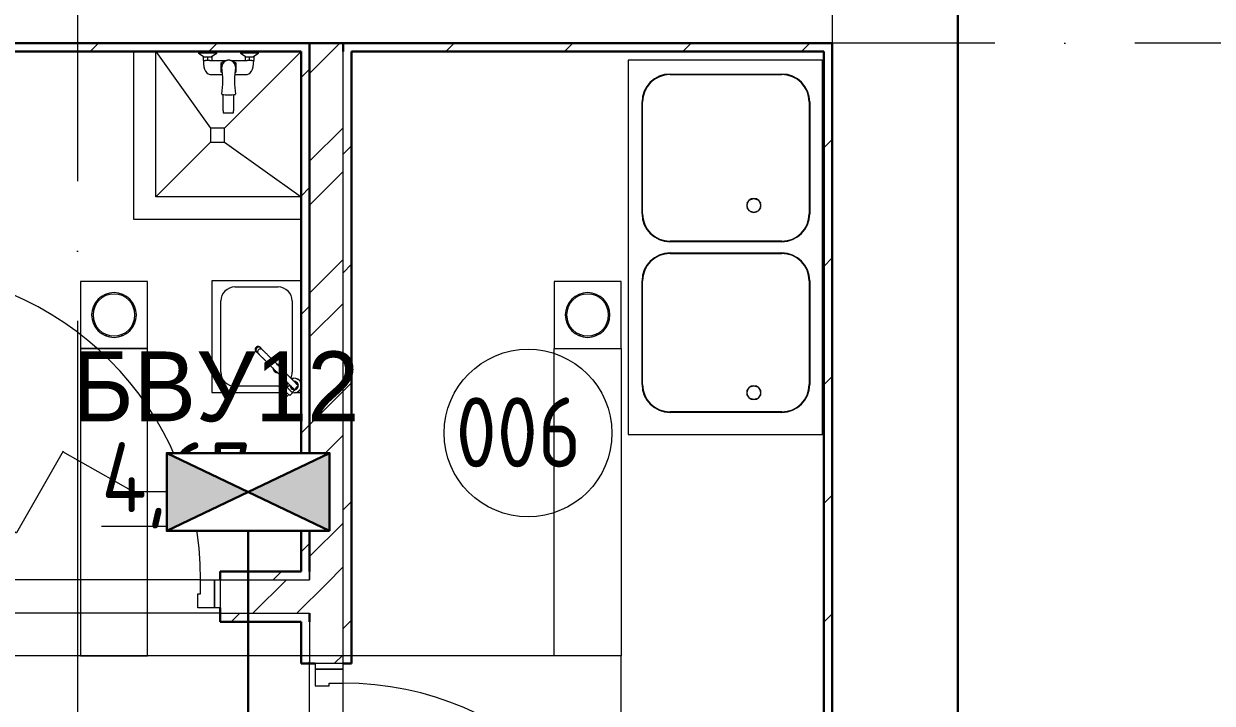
# Model space of a CAD drawing. Header units: millimetres. Extents: x -396912 to 182286, y -43638 to 41610.
# Drawn here: x -174657 to -170405, y 24518 to 26949 of the extents above; entities that cross this region are included whole.
import ezdxf

# ---------------------------------------------------------------- set-up
doc = ezdxf.new("R2010")
doc.units = ezdxf.units.MM
doc.set_wipeout_variables(frame=1)
doc.linetypes.add('ADSK_Линия сетки', pattern=[25, 20, -2.5, 0, -2.5])
doc.linetypes.add('ADSK_Сверху', pattern=[450, 300, -150])
for name, color, linetype, lineweight in [('RC-Линии_связи-Адресные', 5, 'Continuous', 30), ('Двери', 252, 'Continuous', 9), ('Линии', 7, 'Continuous', 9), ('Марки помещений', 252, 'Continuous', 20), ('Обобщенные модели', 252, 'Continuous', 18), ('ОЗДС оборудование', 5, 'Continuous', 30), ('Оси', 252, 'Continuous', 9), ('Перекрытие', 252, 'Continuous', 18), ('Сантехника', 252, 'Continuous', 9), ('Стены наружные', 7, 'Continuous', 18), ('Стены штриховка', 7, 'Continuous', 9)]:
    doc.layers.add(name, color=color, linetype=linetype, lineweight=lineweight)
doc.styles.add('GOST Common_2', font='', dxfattribs={"width": 0.9, "height": 250})
doc.styles.add('Mipgost_5', font='', dxfattribs={"height": 250})
doc.styles.get('GOST Common_2').set_extended_font_data('GOST type B')
doc.styles.get('Mipgost_5').set_extended_font_data('Mipgost')

# ---------------------------------------------------------------- blocks, each defined once
blk = doc.blocks.new('подвал')
at = {"layer": 'Двери', "color": 251, "true_color": 0x636466}
for p, q in [((-179726.6, 24041.5), (-179676.6, 24041.5)), ((-179726.6, 23991.5), (-179726.6, 24041.5)), ((-179676.6, 24041.5), (-179676.6, 23941.5)), ((-179676.6, 24041.5), (-179656.6, 24041.5)), ((-179676.6, 23941.5), (-179676.6, 24041.5)), ((-179656.6, 24041.5), (-179656.6, 23941.5)), ((-179736.6, 23991.5), (-179726.6, 23991.5)), ((-179736.6, 23941.5), (-179736.6, 23991.5)), ((-179676.6, 23941.5), (-179736.6, 23941.5)), ((-179656.6, 23941.5), (-179676.6, 23941.5)), ((-179216.6, 23741.5), (-179316.6, 23741.5)), ((-179316.6, 23741.5), (-179316.6, 23721.5)), ((-179216.6, 23721.5), (-179216.6, 23741.5)), ((-179316.6, 23721.5), (-179316.6, 23661.5)), ((-179216.6, 23721.5), (-179316.6, 23721.5)), ((-179316.6, 23721.5), (-179216.6, 23721.5)), ((-179216.6, 23671.5), (-179216.6, 23721.5)), ((-179316.6, 23661.5), (-179266.6, 23661.5)), ((-179266.6, 23661.5), (-179266.6, 23671.5)), ((-179266.6, 23671.5), (-179216.6, 23671.5))]:
    blk.add_line(p, q, dxfattribs=at)
for centre in [(-180836.6, 24041.5), (-179216.6, 22561.5)]:
    blk.add_arc(centre, 1110, 0, 90, dxfattribs=at)
at = {"layer": 'Линии', "color": 251, "linetype": 'ADSK_Сверху', "ltscale": 100, "true_color": 0x636466}
for p, q in [((-179916.6, 24868.9), (-180156.6, 24868.9)), ((-180156.6, 24868.9), (-180156.6, 23768.9)), ((-179916.6, 23768.9), (-179916.6, 24868.9)), ((-178461.8, 24868.9), (-178221.8, 24868.9)), ((-178461.8, 23768.9), (-178461.8, 24868.9)), ((-178221.8, 24868.9), (-178221.8, 23768.9)), ((-178221.8, 23768.9), (-188367, 23768.9)), ((-180156.6, 23768.9), (-179916.6, 23768.9)), ((-178221.8, 23768.9), (-178461.8, 23768.9)), ((-178221.8, 23468.9), (-178221.8, 23768.9))]:
    blk.add_line(p, q, dxfattribs=at)
at = {"layer": 'Марки помещений', "color": 251, "true_color": 0x636466}
blk.add_circle((-178555.1, 24566.4), 300, dxfattribs=at)
at = {"layer": 'Обобщенные модели', "color": 251, "true_color": 0x636466}
for p, q in [((-179966.6, 25931.9), (-179966.6, 25331.9)), ((-179886.6, 25411.9), (-179886.6, 25931.9)), ((-179886.6, 25931.9), (-179691.6, 25656.9)), ((-179366.6, 25931.9), (-179641.6, 25656.9)), ((-179641.6, 25656.9), (-179691.6, 25656.9)), ((-179691.6, 25656.9), (-179691.6, 25606.9)), ((-179641.6, 25606.9), (-179641.6, 25656.9)), ((-179886.6, 25411.9), (-179691.6, 25606.9)), ((-179691.6, 25606.9), (-179641.6, 25606.9)), ((-179641.6, 25606.9), (-179366.6, 25411.9)), ((-179366.6, 25411.9), (-179886.6, 25411.9)), ((-179966.6, 25331.9), (-179366.6, 25331.9))]:
    blk.add_line(p, q, dxfattribs=at)
at = {"layer": 'Обобщенные модели', "color": 251, "lineweight": 9, "true_color": 0x636466}
for p, q in [((-177770.4, 25389.1), (-177762.1, 25400.5)), ((-177761.1, 25401.3), (-177747, 25405.9)), ((-177747, 25405.9), (-177732.8, 25401.3)), ((-177731.8, 25400.5), (-177723.5, 25389.1)), ((-177770.7, 25373.5), (-177770.7, 25388.3)), ((-177762.1, 25361.3), (-177770.4, 25372.7)), ((-177747, 25355.9), (-177761.1, 25360.5)), ((-177732.8, 25360.5), (-177747, 25355.9)), ((-177723.5, 25372.7), (-177731.8, 25361.3)), ((-177723.2, 25388.3), (-177723.2, 25373.5)), ((-177770.7, 24703.5), (-177770.7, 24718.3)), ((-177770.4, 24719.1), (-177762.1, 24730.5)), ((-177761.1, 24731.3), (-177747, 24735.9)), ((-177747, 24735.9), (-177732.8, 24731.3)), ((-177731.8, 24730.5), (-177723.5, 24719.1)), ((-177723.2, 24718.3), (-177723.2, 24703.5)), ((-177762.1, 24691.3), (-177770.4, 24702.7)), ((-177747, 24685.9), (-177761.1, 24690.5)), ((-177732.8, 24690.5), (-177747, 24685.9)), ((-177723.5, 24702.7), (-177731.8, 24691.3))]:
    blk.add_line(p, q, dxfattribs=at)
for centre, radius, start, end in [((-179626.2, 25875.4), 24.9, 0, 180), ((-179923.4, 25826.9), 276.6, 349.8828, 10.1172), ((-179329, 25826.9), 276.6, 169.8828, 190.1172), ((-179626.2, 25962.6), 186, 262.307, 277.693), ((-179391.6, 24736.5), 25, 98.0255, 105), ((-179391.6, 24736.5), 25, 98.0255, 105), ((-179391.6, 24736.5), 25, 98.0255, 105), ((-179391.6, 24736.5), 25, 60, 63.5333), ((-179391.6, 24736.5), 25, 60, 63.5333), ((-179391.6, 24736.5), 25, 60, 63.5333), ((-179391.6, 24736.5), 25, 167.27, 171.9745), ((-179391.6, 24736.5), 25, 167.27, 171.9745), ((-179391.6, 24736.5), 25, 167.27, 171.9745), ((-179391.6, 24736.5), 25, 278.0255, 285), ((-179391.6, 24736.5), 25, 278.0255, 285), ((-179391.6, 24736.5), 25, 278.0255, 285), ((-179391.6, 24736.5), 25, 311.1897, 318.8103), ((-179391.6, 24736.5), 25, 311.1897, 318.8103), ((-179391.6, 24736.5), 25, 311.1897, 318.8103), ((-179391.6, 24736.5), 25, 24.6648, 30), ((-179391.6, 24736.5), 25, 24.6648, 30), ((-179391.6, 24736.5), 25, 24.6648, 30), ((-179391.6, 24736.5), 25, 345, 351.9745), ((-179391.6, 24736.5), 25, 345, 351.9745), ((-179391.6, 24736.5), 25, 345, 351.9745)]:
    blk.add_arc(centre, radius, start, end, dxfattribs=at)
for points, knots in [([(-179626.2, 25900.3), (-179627.2, 25900.3), (-179628.7, 25900.3), (-179630.6, 25900), (-179631.5, 25899.8), (-179632, 25899.7)], [0, 0, 0, 0, 0.0714286, 0.1071429, 0.1428571, 0.1428571, 0.1428571, 0.1428571]), ([(-179620.4, 25899.7), (-179620.9, 25899.8), (-179621.8, 25900), (-179623.7, 25900.3), (-179625.2, 25900.3), (-179626.2, 25900.3)], [0.8571429, 0.8571429, 0.8571429, 0.8571429, 0.8928571, 0.9285714, 1, 1, 1, 1]), ([(-179648.5, 25886.6), (-179648.7, 25886.2), (-179649.1, 25885.3), (-179649.5, 25884.2), (-179649.7, 25883.6), (-179649.8, 25883.4)], [0.71428571, 0.71428571, 0.71428571, 0.71428571, 0.75, 0.78571429, 0.80227909, 0.80227909, 0.80227909, 0.80227909]), ([(-179645.5, 25891.2), (-179645.8, 25890.8), (-179646.3, 25890.2), (-179646.8, 25889.5), (-179647, 25889.2)], [0.57142857, 0.57142857, 0.57142857, 0.57142857, 0.60714286, 0.63719083, 0.63719083, 0.63719083, 0.63719083]), ([(-179639.8, 25896.3), (-179640.1, 25896.1), (-179640.6, 25895.8), (-179641.2, 25895.3), (-179641.7, 25894.9), (-179642.2, 25894.5), (-179642.6, 25894.1), (-179642.9, 25893.9), (-179643, 25893.8)], [0.365798, 0.365798, 0.365798, 0.365798, 0.3928571, 0.4107143, 0.4285714, 0.4464286, 0.4642857, 0.4733784, 0.4733784, 0.4733784, 0.4733784]), ([(-179634, 25899.1), (-179634.2, 25899), (-179634.9, 25898.8), (-179635.7, 25898.4), (-179636.6, 25898.1), (-179637, 25897.9), (-179637.2, 25897.8)], [0.1967317, 0.1967317, 0.1967317, 0.1967317, 0.21428571, 0.25, 0.26785714, 0.28571429, 0.28571429, 0.28571429, 0.28571429]), ([(-179615.2, 25897.8), (-179615.4, 25897.9), (-179615.8, 25898.1), (-179616.6, 25898.4), (-179617.5, 25898.8), (-179618.1, 25899), (-179618.4, 25899.1)], [0.71428571, 0.71428571, 0.71428571, 0.71428571, 0.73214286, 0.75, 0.78571429, 0.8032683, 0.8032683, 0.8032683, 0.8032683]), ([(-179609.4, 25893.8), (-179609.5, 25893.9), (-179609.9, 25894.3), (-179610.5, 25894.8), (-179611.2, 25895.3), (-179611.8, 25895.8), (-179612.3, 25896.1), (-179612.6, 25896.3)], [0.5266216, 0.5266216, 0.5266216, 0.5266216, 0.5357143, 0.5714286, 0.5892857, 0.6071429, 0.634202, 0.634202, 0.634202, 0.634202]), ([(-179605.4, 25889.2), (-179605.6, 25889.5), (-179606.1, 25890.2), (-179606.6, 25890.8), (-179606.9, 25891.2)], [0.36280917, 0.36280917, 0.36280917, 0.36280917, 0.39285714, 0.42857143, 0.42857143, 0.42857143, 0.42857143]), ([(-179602.6, 25883.4), (-179602.7, 25883.6), (-179602.9, 25884.2), (-179603.3, 25885.3), (-179603.7, 25886.2), (-179603.9, 25886.6)], [0.19772091, 0.19772091, 0.19772091, 0.19772091, 0.21428571, 0.25, 0.28571429, 0.28571429, 0.28571429, 0.28571429])]:
    blk.add_open_spline(points, degree=3, knots=knots, dxfattribs=at)
for points in [[(-179650.4, 25881.3), (-179650.9, 25879.4), (-179651.1, 25877.4), (-179651.1, 25875.4)], [(-179601.3, 25875.4), (-179601.3, 25877.4), (-179601.5, 25879.4), (-179602, 25881.3)]]:
    blk.add_open_spline(points, degree=3, dxfattribs=at)
at = {"layer": 'Оси', "color": 251, "linetype": 'ADSK_Линия сетки', "ltscale": 100, "true_color": 0x636466}
for p, q in [((-180167, 29967.6), (-180167, 10061.9)), ((-177467, 29967.6), (-177467, 10061.9)), ((-174384.1, 25961.9), (-244527.8, 25961.9))]:
    blk.add_line(p, q, dxfattribs=at)
at = {"layer": 'Перекрытие', "color": 251, "true_color": 0x636466}
for p, q in [((-180156.6, 25108.9), (-180156.6, 24868.9)), ((-179916.6, 25108.9), (-180156.6, 25108.9)), ((-179916.6, 24868.9), (-179916.6, 25108.9)), ((-178461.8, 25108.9), (-178461.8, 24868.9)), ((-178222.3, 25108.9), (-178461.8, 25108.9)), ((-178222.3, 24868.9), (-178222.3, 25108.9)), ((-180156.6, 24868.9), (-179916.6, 24868.9)), ((-178461.8, 24868.9), (-178222.3, 24868.9)), ((-179726.6, 24041.5), (-180786.6, 24041.5)), ((-179216.6, 22611.5), (-179216.6, 23671.5))]:
    blk.add_line(p, q, dxfattribs=at)
at = {"layer": 'Сантехника', "color": 251, "true_color": 0x636466}
for p, q in [((-179734.1, 25931.9), (-179734.1, 25925.6)), ((-179734.1, 25925.6), (-179713.6, 25911.9)), ((-179669.1, 25925.6), (-179734.1, 25925.6)), ((-179716.6, 25911.9), (-179701.6, 25911.9)), ((-179716.6, 25898.9), (-179716.6, 25911.9)), ((-179701.6, 25911.9), (-179686.6, 25911.9)), ((-179701.6, 25911.9), (-179701.6, 25898.9)), ((-179689.6, 25911.9), (-179669.1, 25925.6)), ((-179686.6, 25911.9), (-179686.6, 25898.9)), ((-179669.1, 25925.6), (-179669.1, 25931.9)), ((-179584.2, 25931.9), (-179584.2, 25925.6)), ((-179584.2, 25925.6), (-179563.6, 25911.9)), ((-179519.1, 25925.6), (-179584.2, 25925.6)), ((-179566.6, 25911.9), (-179551.6, 25911.9)), ((-179566.6, 25898.9), (-179566.6, 25911.9)), ((-179551.6, 25911.9), (-179536.6, 25911.9)), ((-179551.6, 25898.9), (-179551.6, 25911.9)), ((-179539.6, 25911.9), (-179519.1, 25925.6)), ((-179536.6, 25911.9), (-179536.6, 25898.9)), ((-179519.1, 25925.6), (-179519.1, 25931.9)), ((-178197, 25900.9), (-178197, 24560.9)), ((-177502, 25900.9), (-178197, 25900.9)), ((-177502, 25900.9), (-177502, 24560.9)), ((-177502, 25900.9), (-177497, 25900.9)), ((-179716.8, 25898.9), (-179709.5, 25898.9)), ((-179701.6, 25898.9), (-179709.5, 25898.9)), ((-179693.7, 25898.9), (-179701.6, 25898.9)), ((-179693.7, 25898.9), (-179645.8, 25898.9)), ((-179652.6, 25857.2), (-179652.6, 25891.3)), ((-179652.6, 25891.3), (-179650.7, 25878.6)), ((-179652.6, 25857.2), (-179650.7, 25871)), ((-179645.8, 25893.6), (-179645.8, 25898.9)), ((-179645.8, 25898.9), (-179634.1, 25898.9)), ((-179618.3, 25898.9), (-179608.7, 25898.9)), ((-179608.7, 25898.9), (-179608.7, 25894.6)), ((-179608.7, 25898.9), (-179559.5, 25898.9)), ((-179602, 25881), (-179600.1, 25891.3)), ((-179600.1, 25857.2), (-179601.9, 25868)), ((-179600.1, 25891.3), (-179600.1, 25857.2)), ((-179551.6, 25898.9), (-179559.5, 25898.9)), ((-179543.7, 25898.9), (-179551.6, 25898.9)), ((-179543.7, 25898.9), (-179536.8, 25898.9)), ((-179686, 25848.7), (-179648.7, 25848.7)), ((-179603.7, 25848.7), (-179567.6, 25848.7)), ((-178047, 25850.9), (-177647, 25850.9)), ((-178047, 25848.9), (-177647, 25848.9)), ((-179645.8, 25719.2), (-179645.8, 25777.9)), ((-179608.7, 25777.8), (-179608.7, 25719.2)), ((-178147, 25350.9), (-178147, 25750.9)), ((-178145, 25350.9), (-178145, 25750.9)), ((-177549, 25750.9), (-177549, 25350.9)), ((-177547, 25750.9), (-177547, 25350.9)), ((-179645.8, 25719.2), (-179645.8, 25711.9)), ((-179645.8, 25711.9), (-179608.7, 25711.9)), ((-179608.7, 25711.9), (-179608.7, 25719.2)), ((-177647, 25252.9), (-178047, 25252.9)), ((-177647, 25250.9), (-178047, 25250.9)), ((-178047, 25210.9), (-177647, 25210.9)), ((-178047, 25208.9), (-177647, 25208.9)), ((-179916.6, 25108.9), (-180156.6, 25108.9)), ((-180156.6, 25108.9), (-180156.6, 24868.9)), ((-179916.6, 24868.9), (-179916.6, 25108.9)), ((-179366.6, 25111.5), (-179686.6, 25111.5)), ((-179686.6, 25111.5), (-179686.6, 24711.5)), ((-178221.8, 25108.9), (-178461.8, 25108.9)), ((-178461.8, 25108.9), (-178461.8, 24868.9)), ((-178221.8, 24868.9), (-178221.8, 25108.9)), ((-178147, 24740.2), (-178147, 25110.9)), ((-178145, 24740.2), (-178145, 25110.9)), ((-177549, 25110.9), (-177549, 24740.2)), ((-177547, 25110.9), (-177547, 24740.2)), ((-179604.1, 25089), (-179449.1, 25089)), ((-179654.1, 24784), (-179654.1, 25039)), ((-179399.1, 25039), (-179399.1, 24784)), ((-180156.6, 24868.9), (-179916.6, 24868.9)), ((-179528.5, 24857.9), (-179526.6, 24856.1)), ((-179525.9, 24856.6), (-179519.8, 24850.5)), ((-179511.2, 24871.5), (-179513.1, 24873.3)), ((-179505.6, 24864.6), (-179511.7, 24870.7)), ((-178461.8, 24868.9), (-178221.8, 24868.9)), ((-179686.6, 24711.5), (-179427.6, 24711.5)), ((-179449.1, 24734), (-179604.1, 24734)), ((-179432.8, 24706.6), (-179430.6, 24708.9)), ((-179424.1, 24716.7), (-179431.2, 24709.6)), ((-179430.4, 24708.7), (-179431.2, 24709.6)), ((-179430.6, 24708.9), (-179419.2, 24697.6)), ((-179417.8, 24730.2), (-179427.7, 24720.3)), ((-179417.8, 24710.4), (-179427.7, 24720.3)), ((-179407.9, 24720.3), (-179417.8, 24730.2)), ((-179407.9, 24700.5), (-179417.8, 24710.4)), ((-179407.9, 24738.7), (-179417.1, 24729.5)), ((-179398, 24710.4), (-179407.9, 24720.3)), ((-179407.9, 24700.5), (-179398, 24710.4)), ((-179398.7, 24711.1), (-179385.8, 24723.9)), ((-179391.2, 24711.5), (-179366.6, 24711.5)), ((-179433.5, 24705.9), (-179432.6, 24706.8)), ((-179422.2, 24694.6), (-179433.5, 24705.9)), ((-179432.8, 24706.6), (-179421.5, 24695.3)), ((-179421.3, 24695.5), (-179422.2, 24694.6)), ((-179419.2, 24697.6), (-179421.5, 24695.3)), ((-179418.6, 24696.9), (-179419.4, 24697.7)), ((-179418.6, 24696.9), (-179411.4, 24704)), ((-177647, 24642.2), (-178047, 24642.2)), ((-177647, 24640.2), (-178047, 24640.2)), ((-178197, 24560.9), (-177502, 24560.9)), ((-177497, 24560.9), (-177502, 24560.9))]:
    blk.add_line(p, q, dxfattribs=at)
at = {"layer": 'Сантехника', "color": 251, "true_color": 0x636466, "flags": 128}
for points in [[(-179519.8, 24850.5), (-179519.3, 24850), (-179518.8, 24849.5), (-179518.2, 24848.9), (-179517.5, 24848.2), (-179516.7, 24847.4), (-179515.8, 24846.5), (-179514.8, 24845.5), (-179513.7, 24844.5), (-179512.6, 24843.3), (-179511.3, 24842.1), (-179510, 24840.7), (-179508.6, 24839.3), (-179507.1, 24837.8), (-179505.6, 24836.3), (-179503.9, 24834.7), (-179502.2, 24832.9), (-179500.5, 24831.2), (-179498.6, 24829.3), (-179496.7, 24827.4), (-179494.8, 24825.5), (-179492.8, 24823.5), (-179490.7, 24821.4), (-179488.6, 24819.3), (-179486.4, 24817.1), (-179484.2, 24814.9), (-179482, 24812.7), (-179479.7, 24810.4), (-179477.4, 24808.1), (-179475, 24805.7), (-179472.6, 24803.4), (-179470.3, 24801), (-179467.8, 24798.6), (-179465.4, 24796.1), (-179463, 24793.7), (-179460.6, 24791.3), (-179458.1, 24788.8), (-179455.7, 24786.4), (-179453.3, 24784), (-179450.9, 24781.6), (-179448.5, 24779.2), (-179446.1, 24776.8), (-179443.7, 24774.4), (-179441.4, 24772.1), (-179439.1, 24769.8), (-179436.8, 24767.5), (-179434.5, 24765.3), (-179432.3, 24763.1), (-179430.2, 24760.9), (-179428.1, 24758.8), (-179426, 24756.7), (-179424, 24754.7), (-179422.1, 24752.8), (-179420.2, 24750.9), (-179418.4, 24749.1), (-179416.6, 24747.3), (-179414.9, 24745.6), (-179413.3, 24744), (-179411.8, 24742.5), (-179410.3, 24741), (-179408.9, 24739.6), (-179407.6, 24738.3), (-179406.4, 24737.1), (-179405.2, 24735.9), (-179404.2, 24734.9), (-179403.2, 24733.9), (-179402.3, 24733.1), (-179401.6, 24732.3), (-179400.9, 24731.6), (-179400.3, 24731), (-179399.8, 24730.5), (-179399.4, 24730.1), (-179399.1, 24729.8), (-179398.9, 24729.6), (-179398.7, 24729.4), (-179398.7, 24729.4)], [(-179384.6, 24743.6), (-179384.6, 24743.6), (-179384.8, 24743.8), (-179385, 24744), (-179385.4, 24744.3), (-179385.8, 24744.8), (-179386.3, 24745.3), (-179386.9, 24745.9), (-179387.7, 24746.7), (-179388.5, 24747.5), (-179389.4, 24748.4), (-179390.4, 24749.4), (-179391.5, 24750.4), (-179392.6, 24751.6), (-179393.9, 24752.9), (-179395.2, 24754.2), (-179396.6, 24755.6), (-179398.1, 24757.1), (-179399.7, 24758.7), (-179401.3, 24760.3), (-179403, 24762), (-179404.8, 24763.8), (-179406.7, 24765.7), (-179408.6, 24767.6), (-179410.5, 24769.5), (-179412.6, 24771.6), (-179414.6, 24773.6), (-179416.8, 24775.8), (-179418.9, 24777.9), (-179421.1, 24780.1), (-179423.4, 24782.4), (-179425.7, 24784.7), (-179428, 24787), (-179430.3, 24789.3), (-179432.7, 24791.7), (-179435.1, 24794.1), (-179437.5, 24796.5), (-179439.9, 24798.9), (-179442.4, 24801.4), (-179444.8, 24803.8), (-179447.2, 24806.2), (-179449.7, 24808.7), (-179452.1, 24811.1), (-179454.5, 24813.5), (-179456.9, 24815.9), (-179459.3, 24818.3), (-179461.6, 24820.6), (-179464, 24823), (-179466.3, 24825.3), (-179468.6, 24827.6), (-179470.8, 24829.8), (-179473, 24832), (-179475.1, 24834.1), (-179477.2, 24836.2), (-179479.3, 24838.3), (-179481.3, 24840.3), (-179483.2, 24842.2), (-179485.1, 24844.1), (-179486.9, 24845.9), (-179488.7, 24847.7), (-179490.3, 24849.3), (-179492, 24851), (-179493.5, 24852.5), (-179494.9, 24853.9), (-179496.3, 24855.3), (-179497.6, 24856.6), (-179498.8, 24857.8), (-179500, 24859), (-179501, 24860), (-179502, 24861), (-179502.8, 24861.8), (-179503.6, 24862.6), (-179504.3, 24863.3), (-179504.8, 24863.8), (-179505.3, 24864.3), (-179505.6, 24864.6)]]:
    blk.add_lwpolyline(points, dxfattribs=at)
at = {"layer": 'Сантехника', "color": 251, "true_color": 0x636466}
for centre, radius, start, end in [((-178047, 25750.9), 100, 90, 180), ((-178047, 25750.9), 98, 90, 180), ((-177647, 25750.9), 100, 0, 90), ((-177647, 25750.9), 98, 0, 90), ((-177747, 25380.9), 25, 90, 270), ((-177747, 25380.9), 25, 270, 90), ((-178047, 25350.9), 100, 180, 270), ((-178047, 25350.9), 98, 180, 270), ((-177647, 25350.9), 100, 270, 0), ((-177647, 25350.9), 98, 270, 0), ((-178047, 25110.9), 100, 90, 180), ((-178047, 25110.9), 98, 90, 180), ((-177647, 25110.9), 100, 0, 90), ((-177647, 25110.9), 98, 0, 90), ((-180036.6, 24988.9), 80, 90, 270), ((-180036.6, 24988.9), 75, 90, 270), ((-180036.6, 24988.9), 75, 109.9712, 115.0288), ((-180036.6, 24988.9), 80, 270, 90), ((-180036.6, 24988.9), 75, 270, 90), ((-180036.6, 24988.9), 75, 64.9712, 70.0288), ((-179604.1, 25039), 50, 90, 180), ((-179449.1, 25039), 50, 0, 90), ((-178341.8, 24988.9), 80, 90, 270), ((-178341.8, 24988.9), 75, 90, 270), ((-178341.8, 24988.9), 75, 109.9712, 115.0288), ((-178341.8, 24988.9), 80, 270, 90), ((-178341.8, 24988.9), 75, 270, 90), ((-178341.8, 24988.9), 75, 64.9712, 70.0288), ((-180036.6, 24988.9), 75, 154.9712, 160.0288), ((-180036.6, 24988.9), 75, 19.9712, 25.0288), ((-178341.8, 24988.9), 75, 154.9712, 160.0288), ((-178341.8, 24988.9), 75, 19.9712, 25.0288), ((-180036.6, 24988.9), 75, 199.9712, 205.0288), ((-180036.6, 24988.9), 75, 334.9712, 340.0288), ((-178341.8, 24988.9), 75, 199.9712, 205.0288), ((-178341.8, 24988.9), 75, 334.9712, 340.0288), ((-180036.6, 24988.9), 75, 244.9712, 250.0288), ((-180036.6, 24988.9), 75, 289.9712, 295.0288), ((-178341.8, 24988.9), 75, 244.9712, 250.0288), ((-178341.8, 24988.9), 75, 289.9712, 295.0288), ((-179452.5, 24797.4), 15, 172.2804, 180), ((-179452.5, 24797.4), 15, 180, 274.9903), ((-179452.5, 24797.4), 15, 0, 97.7177), ((-179452.5, 24797.4), 15, 352.6148, 0), ((-179604.1, 24784), 50, 180, 270), ((-179449.1, 24784), 50, 334.8556, 0), ((-179391.6, 24736.5), 26, 45, 111.9173), ((-179391.6, 24736.5), 15, 45, 90), ((-179391.6, 24736.5), 26, 12.5447, 45), ((-179449.1, 24784), 50, 270, 311.8058), ((-179391.6, 24736.5), 26, 158.0827, 194.3766), ((-179391.6, 24736.5), 15, 180, 225), ((-179391.6, 24736.5), 12.5, 192.9283, 225), ((-179391.6, 24736.5), 15, 225, 45), ((-179391.6, 24736.5), 12.5, 225, 45), ((-179391.6, 24736.5), 10, 213.5196, 255), ((-179391.6, 24736.5), 26, 255.6234, 358.713), ((-179391.6, 24736.5), 12.5, 45, 77.0717), ((-179391.6, 24736.5), 10, 300, 315), ((-179391.6, 24736.5), 10, 15, 56.4804), ((-179391.6, 24736.5), 10, 315, 330), ((-178047, 24740.2), 100, 180, 270), ((-178047, 24740.2), 98, 180, 270), ((-177747, 24710.9), 25, 90, 270), ((-177747, 24710.9), 25, 270, 90), ((-177647, 24740.2), 100, 270, 0), ((-177647, 24740.2), 98, 270, 0)]:
    blk.add_arc(centre, radius, start, end, dxfattribs=at)
for centre, major_axis, start_param, end_param in [((-179520.8, 24865.6), (-7.7, -7.7), 4.712389, 6.673869), ((-179518.9, 24863.8), (-7.7, -7.7), 5.513272, 6.680258), ((-179518.8, 24863.7), (-7.07, -7.07), 4.974188, 5.497787), ((-179518.8, 24863.7), (-7.07, -7.07), 5.517864, 6.477608), ((-179520.8, 24865.6), (-7.7, -7.7), 2.750806, 4.712389), ((-179518.9, 24863.8), (-7.7, -7.7), 4.712389, 4.975198), ((-179518.8, 24863.7), (-7.07, -7.07), 4.712389, 4.954111), ((-179518.9, 24863.8), (-7.7, -7.7), 4.449578, 4.712389), ((-179518.8, 24863.7), (-7.07, -7.07), 4.470667, 4.712389), ((-179518.8, 24863.7), (-7.07, -7.07), 3.926991, 4.45059), ((-179518.9, 24863.8), (-7.7, -7.7), 2.744374, 3.91149), ((-179518.8, 24863.7), (-7.07, -7.07), 2.94697, 3.906913)]:
    blk.add_ellipse(centre, major_axis=major_axis, ratio=0.971547, start_param=start_param, end_param=end_param, dxfattribs=at)
for points in [[(-179716.8, 25898.9), (-179716.8, 25865.4), (-179706.6, 25848.7), (-179686, 25848.7)], [(-179652.6, 25891.3), (-179651.5, 25892), (-179649.3, 25893.2), (-179647, 25894.3), (-179645.8, 25894.8)], [(-179649.3, 25855.3), (-179650.4, 25855.9), (-179651.5, 25856.6), (-179652.6, 25857.2)], [(-179645.8, 25893.6), (-179643.7, 25894.8), (-179641.5, 25895.8), (-179639.2, 25896.6)], [(-179612.4, 25896.2), (-179611.1, 25895.7), (-179609.9, 25895.2), (-179608.7, 25894.6)], [(-179608.7, 25895.6), (-179607.2, 25895), (-179604.2, 25893.7), (-179601.4, 25892.1), (-179600.1, 25891.3)], [(-179600.1, 25857.2), (-179601, 25856.7), (-179602, 25856.1), (-179603, 25855.6)], [(-179567.6, 25848.7), (-179547.1, 25848.7), (-179536.8, 25865.4), (-179536.8, 25898.9)], [(-179519.6, 24864.5), (-179520.4, 24863.6), (-179521.8, 24861.7), (-179522.7, 24858.3), (-179522.6, 24856), (-179522.3, 24854.9)]]:
    blk.add_open_spline(points, degree=3, dxfattribs=at)
for points, knots in [([(-179522, 24854), (-179521.7, 24853.2), (-179520.8, 24851.4), (-179519, 24849.6), (-179517.5, 24848.8), (-179517, 24848.5)], [-0.6373984, -0.6373984, -0.6373984, -0.6373984, -0.5555556, -0.4444444, -0.3898544, -0.3898544, -0.3898544, -0.3898544]), ([(-179503.7, 24861.8), (-179503.9, 24862.3), (-179504.8, 24863.8), (-179506.8, 24865.9), (-179510, 24867.3), (-179513.5, 24867.6), (-179516.9, 24866.7), (-179518.8, 24865.3), (-179519.6, 24864.5)], [-0.6102501, -0.6102501, -0.6102501, -0.6102501, -0.5555556, -0.4444444, -0.3333333, -0.2222222, -0.1111111, 0, 0, 0, 0])]:
    blk.add_open_spline(points, degree=3, knots=knots, dxfattribs=at)
at = {"layer": 'Стены наружные', "color": 251, "lineweight": 30, "true_color": 0x636466}
for p, q in [((-177017, 26411.9), (-177017, 22696.9)), ((-177467, 25961.9), (-181767, 25961.9)), ((-179336.6, 25961.9), (-179336.6, 24071.5)), ((-179336.6, 24071.5), (-179336.6, 25961.9)), ((-177467, 25961.9), (-179216.6, 25961.9)), ((-179216.6, 25961.9), (-179216.6, 25931.9)), ((-177467, 25961.9), (-177467, 22341.5)), ((-177467, 25961.9), (-177467, 25961.9)), ((-181737, 25931.9), (-179366.6, 25931.9)), ((-179366.6, 25931.9), (-179366.6, 24071.5)), ((-179186.6, 25931.9), (-177497, 25931.9)), ((-179186.6, 23741.5), (-179186.6, 25931.9)), ((-177497, 25931.9), (-177497, 22491.5)), ((-179366.6, 24071.5), (-179656.6, 24071.5)), ((-179656.6, 24071.5), (-179656.6, 24041.5)), ((-179656.6, 23941.5), (-179656.6, 23891.5)), ((-179336.6, 23921.5), (-179336.6, 23891.5)), ((-179656.6, 23891.5), (-179366.6, 23891.5)), ((-179366.6, 23891.5), (-179366.6, 23741.5)), ((-179366.6, 23741.5), (-179316.6, 23741.5)), ((-179216.6, 23741.5), (-179186.6, 23741.5))]:
    blk.add_line(p, q, dxfattribs=at)
at = {"layer": 'Стены наружные', "color": 251, "linetype": 'Continuous', "lineweight": 9, "true_color": 0x636466}
for p, q in [((-180122, 25931.9), (-180092, 25961.9)), ((-179697.8, 25931.9), (-179667.8, 25961.9)), ((-179336.6, 25853.2), (-179227.9, 25961.9)), ((-178849.2, 25931.9), (-178819.2, 25961.9)), ((-178425, 25931.9), (-178395, 25961.9)), ((-178000.7, 25931.9), (-177970.7, 25961.9)), ((-177576.4, 25931.9), (-177546.4, 25961.9)), ((-179366.6, 25838.8), (-179336.6, 25868.8)), ((-179336.6, 25538.9), (-179216.6, 25658.9)), ((-177497, 25587.1), (-177467, 25617.1)), ((-179216.6, 25564.5), (-179186.6, 25594.5)), ((-179336.6, 25381.7), (-179216.6, 25501.7)), ((-179366.6, 25414.5), (-179336.6, 25444.5)), ((-179336.6, 25067.4), (-179216.6, 25187.4)), ((-177497, 25162.9), (-177467, 25192.9)), ((-179216.6, 25140.2), (-179186.6, 25170.2)), ((-179366.6, 24990.2), (-179336.6, 25020.2)), ((-179336.6, 24910.3), (-179216.6, 25030.3)), ((-177497, 24738.6), (-177467, 24768.6)), ((-179336.6, 24596), (-179216.6, 24716)), ((-179216.6, 24716), (-179186.6, 24746)), ((-179366.6, 24566), (-179336.6, 24596)), ((-179336.6, 24438.8), (-179216.6, 24558.8)), ((-177497, 24314.3), (-177467, 24344.3)), ((-179216.6, 24291.7), (-179186.6, 24321.7)), ((-179336.6, 24124.5), (-179216.6, 24244.5)), ((-179366.6, 24141.7), (-179336.6, 24171.7)), ((-179466.8, 24041.5), (-179436.8, 24071.5)), ((-179276.6, 24027.3), (-179216.6, 24087.3)), ((-179539.6, 23921.5), (-179419.6, 24041.5)), ((-179382.5, 23921.5), (-179276.6, 24027.3)), ((-179616.8, 23891.5), (-179586.8, 23921.5)), ((-177497, 23890.1), (-177467, 23920.1)), ((-179216.6, 23867.4), (-179186.6, 23897.4)), ((-179248.2, 23741.5), (-179216.6, 23773)), ((-179342.6, 23741.5), (-179336.6, 23747.4))]:
    blk.add_line(p, q, dxfattribs=at)
at = {"layer": 'Стены наружные', "color": 251, "true_color": 0x636466}
for p, q in [((-179656.6, 23921.5), (-180906.6, 23921.5)), ((-179336.6, 22491.5), (-179336.6, 23741.5))]:
    blk.add_line(p, q, dxfattribs=at)
at = {"layer": 'Стены штриховка', "color": 251, "true_color": 0x636466}
for p, q in [((-179216.6, 23741.5), (-179216.6, 25931.9)), ((-179336.6, 24071.5), (-179336.6, 24041.5)), ((-179336.6, 24041.5), (-179336.6, 24071.5)), ((-179656.6, 24041.5), (-179336.6, 24041.5)), ((-179656.6, 23921.5), (-179336.6, 23921.5)), ((-179336.6, 23891.5), (-179336.6, 23741.5))]:
    blk.add_line(p, q, dxfattribs=at)
at = {"layer": 'Марки помещений', "color": 251, "true_color": 0x636466, "style": 'GOST Common_2', "width": 0.9}
for s, p in [('006', (-178813.9, 24444.1)), ('%%U4,67', (-180081.3, 24283.4))]:
    blk.add_text(s, height=250, dxfattribs=at).set_placement(p)
blk = doc.blocks.new('БВИ')
at = {"layer": 'ОЗДС оборудование', "lineweight": 13}
for p, q in [((76.1, 687.9), (76.1, 772.2)), ((76.1, 687.9), (149, 560)), ((3.3, 476.9), (149, 560)), ((76.1, 351.1), (4.1, 477.4))]:
    blk.add_line(p, q, dxfattribs=at)
at = {"lineweight": 13}
blk.add_wipeout([(6.6, 291.5), (145.7, 291.5), (145.7, 0), (6.6, 0)], dxfattribs=at).dxf.layer = 'ОЗДС оборудование'
at = {"layer": 'ОЗДС оборудование', "ltscale": 3}
blk.add_hatch(color=256, dxfattribs=at).paths.add_polyline_path([(145.7, 291.5), (6.6, 291.5), (76.1, 145.7)])
at = {"layer": 'ОЗДС оборудование', "ltscale": 5}
blk.add_hatch(color=256, dxfattribs=at).paths.add_polyline_path([(6.6, 0), (145.7, 0), (76.1, 145.7)])
at = {"layer": 'ОЗДС оборудование', "lineweight": 13}
blk.add_line((76.1, 291.5), (76.1, 351.1), dxfattribs=at)
at = {"layer": 'ОЗДС оборудование', "ltscale": 5}
for p, q in [((145.7, 0), (6.6, 291.5)), ((6.6, 0), (145.7, 291.5))]:
    blk.add_line(p, q, dxfattribs=at)
blk.add_lwpolyline([(145.7, 0), (6.6, 0), (6.6, 291.5), (145.7, 291.5)], close=True, dxfattribs=at)

msp = doc.modelspace()

# ---------------------------------------------------------------- linework, layer by layer
at = {"layer": 'RC-Линии_связи-Адресные', "color": 104}
msp.add_line((-173854.4, 25134.6), (-173854.4, 24008.5), dxfattribs=at)

# ---------------------------------------------------------------- block references
msp.add_blockref('подвал', (5702.1, 918.2))

# ---------------------------------------------------------------- texts
at = {"layer": 'ОЗДС оборудование', "linetype": 'Continuous', "lineweight": 0, "insert": (-173970.3, 25649.9), "char_height": 250, "width": 3169.543, "attachment_point": 5, "style": 'Mipgost_5'}
msp.add_mtext('\\A1;{\\C0;БВУ12}', dxfattribs=at)

# ---------------------------------------------------------------- next in the draw order: block references
at = {"layer": 'ОЗДС оборудование', "lineweight": 20, "xscale": -2, "yscale": 2, "zscale": 2, "rotation": 90}
msp.add_blockref('БВИ', (-173562.9, 25426), dxfattribs=at)

doc.saveas('drawing.dxf')
